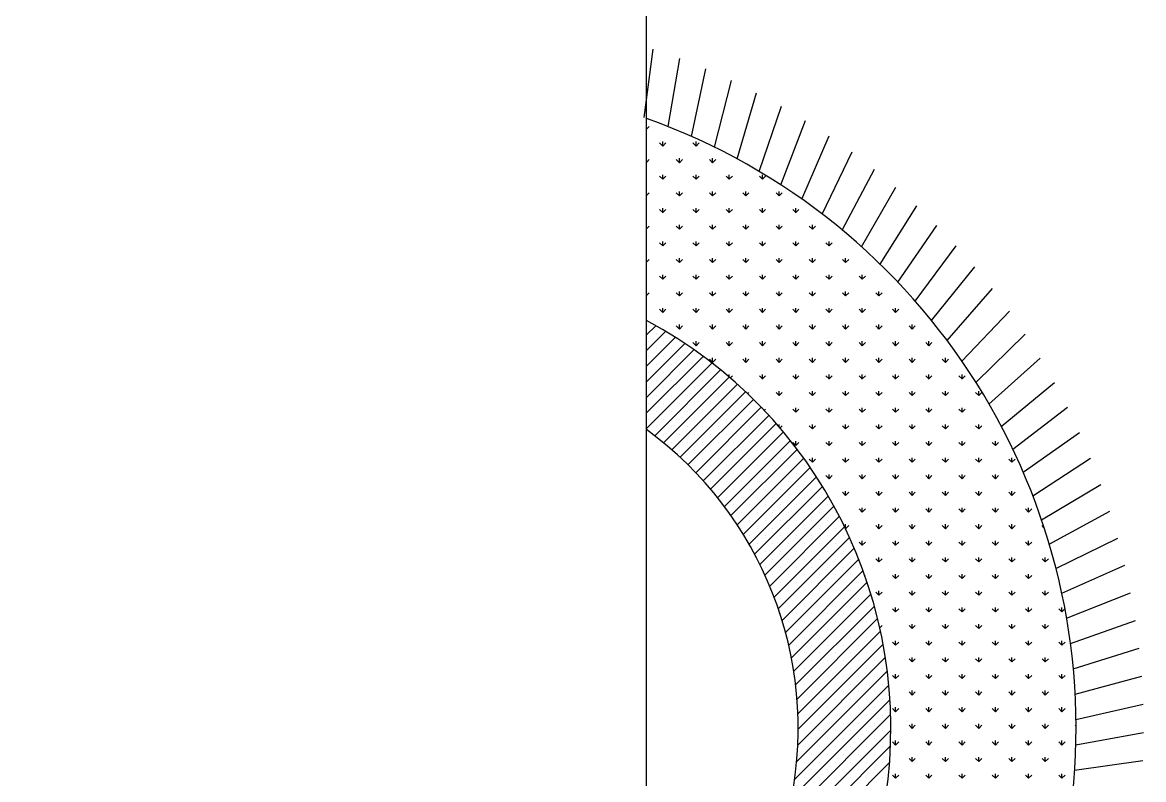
# Model space of a CAD drawing. Extents: x -42728 to 99010, y -18674 to 47645.
# Drawn here: x 15288 to 16499, y 22476 to 23293 of the extents above; entities that cross this region are included whole.
import ezdxf

# ---------------------------------------------------------------- set-up
doc = ezdxf.new("R2010")
doc.units = 0
doc.header["$LTSCALE"] = 100
doc.header["$MEASUREMENT"] = 0
doc.layers.get('0').update_dxf_attribs({"linetype": 'CONTINUOUS'})

# ---------------------------------------------------------------- blocks, each defined once
blk = doc.blocks.new('A$C54835C70')
for p, q in [((1998.1, 1431.6), (2007.8, 1505.4)), ((2023.8, 1421.9), (2036.4, 1495.3)), ((2049.1, 1411.2), (2064.6, 1484.1)), ((2074, 1399.6), (2092.3, 1471.8)), ((2098.3, 1387), (2119.5, 1458.4)), ((2122.2, 1373.4), (2146.2, 1444)), ((2000.5, 1419.2), (2003.5, 1422.2)), ((2145.6, 1358.9), (2172.3, 1428.5)), ((2018.1, 1400.9), (2018.1, 1405.7)), ((2054, 1400.9), (2054, 1405.7)), ((2168.3, 1343.6), (2197.7, 1412)), ((2018.1, 1400.9), (2014.7, 1404.3)), ((2018.1, 1400.9), (2021.4, 1404.3)), ((2054, 1400.9), (2050.6, 1404.3)), ((2054, 1400.9), (2057.4, 1404.3)), ((2190.4, 1327.3), (2222.5, 1394.5)), ((2000.5, 1383.3), (2003.5, 1386.3)), ((2036, 1382.9), (2032.7, 1386.3)), ((2036, 1382.9), (2036, 1387.7)), ((2036, 1382.9), (2039.4, 1386.3)), ((2071.9, 1382.9), (2068.6, 1386.3)), ((2071.9, 1382.9), (2071.9, 1387.7)), ((2071.9, 1382.9), (2075.3, 1386.3)), ((2018.1, 1365), (2014.7, 1368.3)), ((2018.1, 1365), (2018.1, 1369.7)), ((2018.1, 1365), (2021.4, 1368.3)), ((2054, 1365), (2050.6, 1368.3)), ((2054, 1365), (2054, 1369.7)), ((2054, 1365), (2057.4, 1368.3)), ((2089.9, 1365), (2086.5, 1368.3)), ((2089.9, 1365), (2089.9, 1369.7)), ((2089.9, 1365), (2093.3, 1368.3)), ((2125.8, 1365), (2122.5, 1368.3)), ((2125.8, 1365), (2125.8, 1369.7)), ((2125.8, 1365), (2129.2, 1368.3)), ((2211.9, 1310.2), (2246.6, 1376.1)), ((2232.6, 1292.2), (2269.9, 1356.7)), ((2000.5, 1347.4), (2003.5, 1350.4)), ((2036, 1347), (2032.7, 1350.4)), ((2036, 1347), (2036, 1351.8)), ((2036, 1347), (2039.4, 1350.4)), ((2071.9, 1347), (2068.6, 1350.4)), ((2071.9, 1347), (2071.9, 1351.8)), ((2071.9, 1347), (2075.3, 1350.4)), ((2107.9, 1347), (2104.5, 1350.4)), ((2107.9, 1347), (2107.9, 1351.8)), ((2107.9, 1347), (2111.2, 1350.4)), ((2143.8, 1347), (2140.4, 1350.4)), ((2143.8, 1347), (2143.8, 1351.8)), ((2143.8, 1347), (2147.2, 1350.4)), ((2018.1, 1329.1), (2014.7, 1332.4)), ((2018.1, 1329), (2018.1, 1333.8)), ((2018.1, 1329.1), (2021.4, 1332.4)), ((2054, 1329.1), (2050.6, 1332.4)), ((2054, 1329), (2054, 1333.8)), ((2054, 1329.1), (2057.4, 1332.4)), ((2089.9, 1329.1), (2086.5, 1332.4)), ((2089.9, 1329), (2089.9, 1333.8)), ((2089.9, 1329.1), (2093.3, 1332.4)), ((2125.8, 1329.1), (2122.5, 1332.4)), ((2125.8, 1329), (2125.8, 1333.8)), ((2125.8, 1329.1), (2129.2, 1332.4)), ((2161.8, 1329.1), (2158.4, 1332.4)), ((2161.7, 1329), (2161.7, 1333.8)), ((2161.8, 1329.1), (2165.1, 1332.4)), ((2252.7, 1273.4), (2292.5, 1336.4)), ((2000.5, 1311.5), (2003.5, 1314.5)), ((2036, 1311.1), (2032.7, 1314.5)), ((2036, 1311.1), (2036, 1315.8)), ((2036, 1311.1), (2039.4, 1314.5)), ((2071.9, 1311.1), (2068.6, 1314.5)), ((2071.9, 1311.1), (2071.9, 1315.8)), ((2071.9, 1311.1), (2075.3, 1314.5)), ((2107.9, 1311.1), (2104.5, 1314.5)), ((2107.9, 1311.1), (2107.9, 1315.8)), ((2107.9, 1311.1), (2111.2, 1314.5)), ((2143.8, 1311.1), (2140.4, 1314.5)), ((2143.8, 1311.1), (2143.8, 1315.8)), ((2143.8, 1311.1), (2147.2, 1314.5)), ((2179.7, 1311.1), (2176.3, 1314.5)), ((2179.7, 1311.1), (2179.7, 1315.8)), ((2179.7, 1311.1), (2183.1, 1314.5)), ((2272, 1253.9), (2314.2, 1315.3)), ((2018.1, 1293.1), (2014.7, 1296.5)), ((2018.1, 1293.1), (2018.1, 1297.9)), ((2018.1, 1293.1), (2021.4, 1296.5)), ((2054, 1293.1), (2050.6, 1296.5)), ((2054, 1293.1), (2054, 1297.9)), ((2054, 1293.1), (2057.4, 1296.5)), ((2089.9, 1293.1), (2086.5, 1296.5)), ((2089.9, 1293.1), (2089.9, 1297.9)), ((2089.9, 1293.1), (2093.3, 1296.5)), ((2125.8, 1293.1), (2122.5, 1296.5)), ((2125.8, 1293.1), (2125.8, 1297.9)), ((2125.8, 1293.1), (2129.2, 1296.5)), ((2161.8, 1293.1), (2158.4, 1296.5)), ((2161.7, 1293.1), (2161.7, 1297.9)), ((2161.8, 1293.1), (2165.1, 1296.5)), ((2197.7, 1293.1), (2194.3, 1296.5)), ((2197.7, 1293.1), (2197.7, 1297.9)), ((2197.7, 1293.1), (2201, 1296.5)), ((2290.5, 1233.6), (2335.1, 1293.3)), ((2000.5, 1275.5), (2003.5, 1278.5)), ((2036, 1275.2), (2032.7, 1278.5)), ((2036, 1275.2), (2036, 1279.9)), ((2036, 1275.2), (2039.4, 1278.5)), ((2071.9, 1275.2), (2068.6, 1278.5)), ((2071.9, 1275.2), (2071.9, 1279.9)), ((2071.9, 1275.2), (2075.3, 1278.5)), ((2107.9, 1275.2), (2104.5, 1278.5)), ((2107.9, 1275.2), (2107.9, 1279.9)), ((2107.9, 1275.2), (2111.2, 1278.5)), ((2143.8, 1275.2), (2140.4, 1278.5)), ((2143.8, 1275.2), (2143.8, 1279.9)), ((2143.8, 1275.2), (2147.2, 1278.5)), ((2179.7, 1275.2), (2176.3, 1278.5)), ((2179.7, 1275.2), (2179.7, 1279.9)), ((2179.7, 1275.2), (2183.1, 1278.5)), ((2215.6, 1275.2), (2212.3, 1278.5)), ((2215.6, 1275.2), (2215.6, 1279.9)), ((2215.6, 1275.2), (2219, 1278.5)), ((2018.1, 1257.2), (2014.7, 1260.6)), ((2018.1, 1257.2), (2018.1, 1262)), ((2018.1, 1257.2), (2021.4, 1260.6)), ((2054, 1257.2), (2050.6, 1260.6)), ((2054, 1257.2), (2054, 1262)), ((2054, 1257.2), (2057.4, 1260.6)), ((2089.9, 1257.2), (2086.5, 1260.6)), ((2089.9, 1257.2), (2089.9, 1262)), ((2089.9, 1257.2), (2093.3, 1260.6)), ((2125.8, 1257.2), (2122.5, 1260.6)), ((2125.8, 1257.2), (2125.8, 1262)), ((2125.8, 1257.2), (2129.2, 1260.6)), ((2161.8, 1257.2), (2158.4, 1260.6)), ((2161.7, 1257.2), (2161.7, 1262)), ((2161.8, 1257.2), (2165.1, 1260.6)), ((2197.7, 1257.2), (2194.3, 1260.6)), ((2197.7, 1257.2), (2197.7, 1262)), ((2197.7, 1257.2), (2201, 1260.6)), ((2233.6, 1257.2), (2230.2, 1260.6)), ((2233.6, 1257.2), (2233.6, 1262)), ((2233.6, 1257.2), (2237, 1260.6)), ((2308.2, 1212.7), (2355.1, 1270.5)), ((2000.5, 1239.6), (2003.5, 1242.6)), ((2036, 1239.3), (2032.7, 1242.6)), ((2036, 1239.2), (2036, 1244)), ((2036, 1239.3), (2039.4, 1242.6)), ((2071.9, 1239.3), (2068.6, 1242.6)), ((2071.9, 1239.2), (2071.9, 1244)), ((2071.9, 1239.3), (2075.3, 1242.6)), ((2107.9, 1239.3), (2104.5, 1242.6)), ((2107.9, 1239.2), (2107.9, 1244)), ((2107.9, 1239.3), (2111.2, 1242.6)), ((2143.8, 1239.3), (2140.4, 1242.6)), ((2143.8, 1239.2), (2143.8, 1244)), ((2143.8, 1239.3), (2147.2, 1242.6)), ((2179.7, 1239.3), (2176.3, 1242.6)), ((2179.7, 1239.2), (2179.7, 1244)), ((2179.7, 1239.3), (2183.1, 1242.6)), ((2215.6, 1239.3), (2212.3, 1242.6)), ((2215.6, 1239.2), (2215.6, 1244)), ((2215.6, 1239.3), (2219, 1242.6)), ((2251.6, 1239.3), (2248.2, 1242.6)), ((2251.5, 1239.2), (2251.5, 1244)), ((2251.6, 1239.3), (2254.9, 1242.6)), ((2325.1, 1191), (2374.2, 1247)), ((2018.1, 1221.3), (2014.7, 1224.7)), ((2018.1, 1221.3), (2018.1, 1226)), ((2018.1, 1221.3), (2021.4, 1224.7)), ((2054, 1221.3), (2050.6, 1224.7)), ((2054, 1221.3), (2054, 1226)), ((2054, 1221.3), (2057.4, 1224.7)), ((2089.9, 1221.3), (2086.5, 1224.7)), ((2089.9, 1221.3), (2089.9, 1226)), ((2089.9, 1221.3), (2093.3, 1224.7)), ((2125.8, 1221.3), (2122.5, 1224.7)), ((2125.8, 1221.3), (2125.8, 1226)), ((2125.8, 1221.3), (2129.2, 1224.7)), ((2161.8, 1221.3), (2158.4, 1224.7)), ((2161.7, 1221.3), (2161.7, 1226)), ((2161.8, 1221.3), (2165.1, 1224.7)), ((2197.7, 1221.3), (2194.3, 1224.7)), ((2197.7, 1221.3), (2197.7, 1226)), ((2197.7, 1221.3), (2201, 1224.7)), ((2233.6, 1221.3), (2230.2, 1224.7)), ((2233.6, 1221.3), (2233.6, 1226)), ((2233.6, 1221.3), (2237, 1224.7)), ((2269.5, 1221.3), (2266.1, 1224.7)), ((2269.5, 1221.3), (2269.5, 1226)), ((2269.5, 1221.3), (2272.9, 1224.7)), ((2341.1, 1168.7), (2392.4, 1222.7)), ((2000.5, 1197), (2010.5, 1207)), ((2000.5, 1180.1), (2021.2, 1200.8)), ((2002.4, 1207.3), (2002.4, 1207.3)), ((2010.8, 1198.8), (2010.8, 1198.8)), ((2036, 1203.3), (2032.7, 1206.7)), ((2036, 1203.3), (2036, 1208.1)), ((2036, 1203.3), (2039.4, 1206.7)), ((2071.9, 1203.3), (2068.6, 1206.7)), ((2071.9, 1203.3), (2071.9, 1208.1)), ((2071.9, 1203.3), (2075.3, 1206.7)), ((2107.9, 1203.3), (2104.5, 1206.7)), ((2107.9, 1203.3), (2107.9, 1208.1)), ((2107.9, 1203.3), (2111.2, 1206.7)), ((2143.8, 1203.3), (2140.4, 1206.7)), ((2143.8, 1203.3), (2143.8, 1208.1)), ((2143.8, 1203.3), (2147.2, 1206.7)), ((2179.7, 1203.3), (2176.3, 1206.7)), ((2179.7, 1203.3), (2179.7, 1208.1)), ((2179.7, 1203.3), (2183.1, 1206.7)), ((2215.6, 1203.3), (2212.3, 1206.7)), ((2215.6, 1203.3), (2215.6, 1208.1)), ((2215.6, 1203.3), (2219, 1206.7)), ((2251.6, 1203.3), (2248.2, 1206.7)), ((2251.5, 1203.3), (2251.5, 1208.1)), ((2251.6, 1203.3), (2254.9, 1206.7)), ((2287.5, 1203.3), (2284.1, 1206.7)), ((2287.5, 1203.3), (2287.5, 1208.1)), ((2287.5, 1203.3), (2290.8, 1206.7)), ((2000.5, 1163.3), (2031.6, 1194.4)), ((2000.5, 1146.4), (2041.8, 1187.8)), ((2002.4, 1190.4), (2002.4, 1190.4)), ((2019.2, 1190.4), (2019.2, 1190.4)), ((2036, 1190.4), (2036, 1190.4)), ((2054, 1185.4), (2050.6, 1188.7)), ((2054, 1185.4), (2054, 1190.1)), ((2054, 1185.4), (2057.4, 1188.7)), ((2089.9, 1185.4), (2086.5, 1188.7)), ((2089.9, 1185.4), (2089.9, 1190.1)), ((2089.9, 1185.4), (2093.3, 1188.7)), ((2125.8, 1185.4), (2122.5, 1188.7)), ((2125.8, 1185.4), (2125.8, 1190.1)), ((2125.8, 1185.4), (2129.2, 1188.7)), ((2161.8, 1185.4), (2158.4, 1188.7)), ((2161.7, 1185.4), (2161.7, 1190.1)), ((2161.8, 1185.4), (2165.1, 1188.7)), ((2197.7, 1185.4), (2194.3, 1188.7)), ((2197.7, 1185.4), (2197.7, 1190.1)), ((2197.7, 1185.4), (2201, 1188.7)), ((2233.6, 1185.4), (2230.2, 1188.7)), ((2233.6, 1185.4), (2233.6, 1190.1)), ((2233.6, 1185.4), (2237, 1188.7)), ((2269.5, 1185.4), (2266.1, 1188.7)), ((2269.5, 1185.4), (2269.5, 1190.1)), ((2269.5, 1185.4), (2272.9, 1188.7)), ((2305.4, 1185.4), (2302.1, 1188.7)), ((2305.4, 1185.4), (2305.4, 1190.1)), ((2305.4, 1185.4), (2308.8, 1188.7)), ((2356.2, 1145.8), (2409.6, 1197.7)), ((2000.5, 1129.6), (2051.8, 1181)), ((2010.8, 1182), (2010.8, 1182)), ((2027.6, 1182), (2027.6, 1182)), ((2044.4, 1182), (2044.4, 1182)), ((2000.5, 1112.8), (2061.6, 1173.9)), ((2000.5, 1095.9), (2071.2, 1166.7)), ((2002.4, 1173.6), (2002.4, 1173.6)), ((2010.8, 1165.2), (2010.8, 1165.2)), ((2019.2, 1173.6), (2019.2, 1173.6)), ((2027.6, 1165.2), (2027.6, 1165.2)), ((2036, 1173.6), (2036, 1173.6)), ((2044.4, 1165.2), (2044.4, 1165.2)), ((2052.9, 1173.6), (2052.9, 1173.6)), ((2061.3, 1165.2), (2061.3, 1165.2)), ((2071.9, 1167.4), (2068.6, 1170.8)), ((2071.9, 1167.4), (2071.9, 1172.2)), ((2071.9, 1167.4), (2075.3, 1170.8)), ((2107.9, 1167.4), (2104.5, 1170.8)), ((2107.9, 1167.4), (2107.9, 1172.2)), ((2107.9, 1167.4), (2111.2, 1170.8)), ((2143.8, 1167.4), (2140.4, 1170.8)), ((2143.8, 1167.4), (2143.8, 1172.2)), ((2143.8, 1167.4), (2147.2, 1170.8)), ((2179.7, 1167.4), (2176.3, 1170.8)), ((2179.7, 1167.4), (2179.7, 1172.2)), ((2179.7, 1167.4), (2183.1, 1170.8)), ((2215.6, 1167.4), (2212.3, 1170.8)), ((2215.6, 1167.4), (2215.6, 1172.2)), ((2215.6, 1167.4), (2219, 1170.8)), ((2251.6, 1167.4), (2248.2, 1170.8)), ((2251.5, 1167.4), (2251.5, 1172.2)), ((2251.6, 1167.4), (2254.9, 1170.8)), ((2287.5, 1167.4), (2284.1, 1170.8)), ((2287.5, 1167.4), (2287.5, 1172.2)), ((2287.5, 1167.4), (2290.8, 1170.8)), ((2323.4, 1167.4), (2320, 1170.8)), ((2323.4, 1167.4), (2323.4, 1172.2)), ((2323.4, 1167.4), (2326.8, 1170.8)), ((2370.4, 1122.3), (2425.8, 1172.1)), ((2002.4, 1156.8), (2002.4, 1156.8)), ((2009.4, 1088), (2080.6, 1159.2)), ((2018.8, 1080.6), (2089.7, 1151.5)), ((2019.2, 1156.8), (2019.2, 1156.8)), ((2036, 1156.8), (2036, 1156.8)), ((2052.9, 1156.8), (2052.9, 1156.8)), ((2069.7, 1156.8), (2069.7, 1156.8)), ((2089.9, 1151.4), (2089.9, 1154.2)), ((2091, 1150.5), (2093.3, 1152.8)), ((2125.8, 1149.5), (2122.5, 1152.8)), ((2125.8, 1149.4), (2125.8, 1154.2)), ((2125.8, 1149.5), (2129.2, 1152.8)), ((2161.8, 1149.5), (2158.4, 1152.8)), ((2161.7, 1149.4), (2161.7, 1154.2)), ((2161.8, 1149.5), (2165.1, 1152.8)), ((2197.7, 1149.5), (2194.3, 1152.8)), ((2197.7, 1149.4), (2197.7, 1154.2)), ((2197.7, 1149.5), (2201, 1152.8)), ((2233.6, 1149.5), (2230.2, 1152.8)), ((2233.6, 1149.4), (2233.6, 1154.2)), ((2233.6, 1149.5), (2237, 1152.8)), ((2269.5, 1149.5), (2266.1, 1152.8)), ((2269.5, 1149.4), (2269.5, 1154.2)), ((2269.5, 1149.5), (2272.9, 1152.8)), ((2305.4, 1149.5), (2302.1, 1152.8)), ((2305.4, 1149.4), (2305.4, 1154.2)), ((2305.4, 1149.5), (2308.8, 1152.8)), ((2341.4, 1149.5), (2338, 1152.8)), ((2341.3, 1149.4), (2341.3, 1154.2)), ((2341.4, 1149.5), (2344.7, 1152.8)), ((2002.4, 1139.9), (2002.4, 1139.9)), ((2010.8, 1148.3), (2010.8, 1148.3)), ((2019.2, 1139.9), (2019.2, 1139.9)), ((2027.6, 1148.3), (2027.6, 1148.3)), ((2027.9, 1072.8), (2098.7, 1143.7)), ((2036, 1139.9), (2036, 1139.9)), ((2044.4, 1148.3), (2044.4, 1148.3)), ((2052.9, 1139.9), (2052.9, 1139.9)), ((2061.3, 1148.3), (2061.3, 1148.3)), ((2069.7, 1139.9), (2069.7, 1139.9)), ((2078.1, 1148.3), (2078.1, 1148.3)), ((2086.5, 1139.9), (2086.5, 1139.9)), ((2383.7, 1098.2), (2441, 1145.8)), ((2010.8, 1131.5), (2010.8, 1131.5)), ((2027.6, 1131.5), (2027.6, 1131.5)), ((2036.7, 1064.8), (2107.5, 1135.6)), ((2044.4, 1131.5), (2044.4, 1131.5)), ((2045.3, 1056.6), (2116.1, 1127.3)), ((2061.3, 1131.5), (2061.3, 1131.5)), ((2078.1, 1131.5), (2078.1, 1131.5)), ((2095, 1131.5), (2095, 1131.5)), ((2107.9, 1135.2), (2107.9, 1136.2)), ((2109.8, 1133.4), (2111.2, 1134.9)), ((2143.8, 1131.5), (2140.4, 1134.9)), ((2143.8, 1131.5), (2143.8, 1136.2)), ((2143.8, 1131.5), (2147.2, 1134.9)), ((2179.7, 1131.5), (2176.3, 1134.9)), ((2179.7, 1131.5), (2179.7, 1136.2)), ((2179.7, 1131.5), (2183.1, 1134.9)), ((2215.6, 1131.5), (2212.3, 1134.9)), ((2215.6, 1131.5), (2215.6, 1136.2)), ((2215.6, 1131.5), (2219, 1134.9)), ((2251.6, 1131.5), (2248.2, 1134.9)), ((2251.5, 1131.5), (2251.5, 1136.2)), ((2251.6, 1131.5), (2254.9, 1134.9)), ((2287.5, 1131.5), (2284.1, 1134.9)), ((2287.5, 1131.5), (2287.5, 1136.2)), ((2287.5, 1131.5), (2290.8, 1134.9)), ((2323.4, 1131.5), (2320, 1134.9)), ((2323.4, 1131.5), (2323.4, 1136.2)), ((2323.4, 1131.5), (2326.8, 1134.9)), ((2359.3, 1131.5), (2355.9, 1134.9)), ((2359.3, 1131.5), (2359.3, 1136.2)), ((2359.3, 1131.5), (2362.7, 1134.9)), ((2002.4, 1123.1), (2002.4, 1123.1)), ((2010.8, 1114.7), (2010.8, 1114.7)), ((2019.2, 1123.1), (2019.2, 1123.1)), ((2027.6, 1114.7), (2027.6, 1114.7)), ((2036, 1123.1), (2036, 1123.1)), ((2044.4, 1114.7), (2044.4, 1114.7)), ((2052.9, 1123.1), (2052.9, 1123.1)), ((2053.7, 1048.1), (2124.4, 1118.9)), ((2061.3, 1114.7), (2061.3, 1114.7)), ((2069.7, 1123.1), (2069.7, 1123.1)), ((2078.1, 1114.7), (2078.1, 1114.7)), ((2086.5, 1123.1), (2086.5, 1123.1)), ((2095, 1114.7), (2095, 1114.7)), ((2103.4, 1123.1), (2103.4, 1123.1)), ((2111.8, 1114.7), (2111.8, 1114.7)), ((2120.2, 1123.1), (2120.2, 1123.1)), ((2125.8, 1117.4), (2125.8, 1118.3)), ((2127.7, 1115.4), (2129.2, 1116.9)), ((2161.8, 1113.5), (2158.4, 1116.9)), ((2161.7, 1113.5), (2161.7, 1118.3)), ((2161.8, 1113.5), (2165.1, 1116.9)), ((2197.7, 1113.5), (2194.3, 1116.9)), ((2197.7, 1113.5), (2197.7, 1118.3)), ((2197.7, 1113.5), (2201, 1116.9)), ((2233.6, 1113.5), (2230.2, 1116.9)), ((2233.6, 1113.5), (2233.6, 1118.3)), ((2233.6, 1113.5), (2237, 1116.9)), ((2269.5, 1113.5), (2266.1, 1116.9)), ((2269.5, 1113.5), (2269.5, 1118.3)), ((2269.5, 1113.5), (2272.9, 1116.9)), ((2305.4, 1113.5), (2302.1, 1116.9)), ((2305.4, 1113.5), (2305.4, 1118.3)), ((2305.4, 1113.5), (2308.8, 1116.9)), ((2341.4, 1113.5), (2338, 1116.9)), ((2341.3, 1113.5), (2341.3, 1118.3)), ((2341.4, 1113.5), (2344.7, 1116.9)), ((2396, 1073.7), (2455.1, 1119)), ((2002.4, 1106.2), (2002.4, 1106.2)), ((2019.2, 1106.2), (2019.2, 1106.2)), ((2036, 1106.2), (2036, 1106.2)), ((2052.9, 1106.2), (2052.9, 1106.2)), ((2061.8, 1039.4), (2132.6, 1110.2)), ((2069.7, 1106.2), (2069.7, 1106.2)), ((2086.5, 1106.2), (2086.5, 1106.2)), ((2103.4, 1106.2), (2103.4, 1106.2)), ((2120.2, 1106.2), (2120.2, 1106.2)), ((2010.8, 1097.8), (2010.8, 1097.8)), ((2027.6, 1097.8), (2027.6, 1097.8)), ((2044.4, 1097.8), (2044.4, 1097.8)), ((2061.3, 1097.8), (2061.3, 1097.8)), ((2069.6, 1030.4), (2140.6, 1101.3)), ((2077.2, 1021.2), (2148.3, 1092.2)), ((2078.1, 1097.8), (2078.1, 1097.8)), ((2095, 1097.8), (2095, 1097.8)), ((2111.8, 1097.8), (2111.8, 1097.8)), ((2128.6, 1097.8), (2128.6, 1097.8)), ((2143.8, 1097.6), (2143.8, 1100.3)), ((2144.7, 1096.5), (2147.2, 1098.9)), ((2179.7, 1095.6), (2176.3, 1098.9)), ((2179.7, 1095.6), (2179.7, 1100.3)), ((2179.7, 1095.6), (2183.1, 1098.9)), ((2215.6, 1095.6), (2212.3, 1098.9)), ((2215.6, 1095.6), (2215.6, 1100.3)), ((2215.6, 1095.6), (2219, 1098.9)), ((2251.6, 1095.6), (2248.2, 1098.9)), ((2251.5, 1095.6), (2251.5, 1100.3)), ((2251.6, 1095.6), (2254.9, 1098.9)), ((2287.5, 1095.6), (2284.1, 1098.9)), ((2287.5, 1095.6), (2287.5, 1100.3)), ((2287.5, 1095.6), (2290.8, 1098.9)), ((2323.4, 1095.6), (2320, 1098.9)), ((2323.4, 1095.6), (2323.4, 1100.3)), ((2323.4, 1095.6), (2326.8, 1098.9)), ((2359.3, 1095.6), (2355.9, 1098.9)), ((2359.3, 1095.6), (2359.3, 1100.3)), ((2359.3, 1095.6), (2362.7, 1098.9)), ((2407.4, 1048.7), (2468.2, 1091.6)), ((2019.2, 1089.4), (2019.2, 1089.4)), ((2027.6, 1081), (2027.6, 1081)), ((2036, 1089.4), (2036, 1089.4)), ((2044.4, 1081), (2044.4, 1081)), ((2052.9, 1089.4), (2052.9, 1089.4)), ((2061.3, 1081), (2061.3, 1081)), ((2069.7, 1089.4), (2069.7, 1089.4)), ((2078.1, 1081), (2078.1, 1081)), ((2084.6, 1011.7), (2155.9, 1083)), ((2086.5, 1089.4), (2086.5, 1089.4)), ((2095, 1081), (2095, 1081)), ((2103.4, 1089.4), (2103.4, 1089.4)), ((2111.8, 1081), (2111.8, 1081)), ((2120.2, 1089.4), (2120.2, 1089.4)), ((2128.6, 1081), (2128.6, 1081)), ((2137.1, 1089.4), (2137.1, 1089.4)), ((2145.5, 1081), (2145.5, 1081)), ((2161.8, 1077.6), (2158.4, 1081)), ((2161.7, 1077.6), (2161.7, 1082.4)), ((2161.8, 1077.6), (2165.1, 1081)), ((2197.7, 1077.6), (2194.3, 1081)), ((2197.7, 1077.6), (2197.7, 1082.4)), ((2197.7, 1077.6), (2201, 1081)), ((2233.6, 1077.6), (2230.2, 1081)), ((2233.6, 1077.6), (2233.6, 1082.4)), ((2233.6, 1077.6), (2237, 1081)), ((2269.5, 1077.6), (2266.1, 1081)), ((2269.5, 1077.6), (2269.5, 1082.4)), ((2269.5, 1077.6), (2272.9, 1081)), ((2305.4, 1077.6), (2302.1, 1081)), ((2305.4, 1077.6), (2305.4, 1082.4)), ((2305.4, 1077.6), (2308.8, 1081)), ((2341.4, 1077.6), (2338, 1081)), ((2341.3, 1077.6), (2341.3, 1082.4)), ((2341.4, 1077.6), (2344.7, 1081)), ((2377.3, 1077.6), (2373.9, 1081)), ((2377.3, 1077.6), (2377.3, 1082.4)), ((2377.3, 1077.6), (2380.6, 1081)), ((2036, 1072.6), (2036, 1072.6)), ((2052.9, 1072.6), (2052.9, 1072.6)), ((2069.7, 1072.6), (2069.7, 1072.6)), ((2086.5, 1072.6), (2086.5, 1072.6)), ((2091.7, 1001.9), (2163.2, 1073.5)), ((2103.4, 1072.6), (2103.4, 1072.6)), ((2120.2, 1072.6), (2120.2, 1072.6)), ((2137.1, 1072.6), (2137.1, 1072.6)), ((2153.9, 1072.6), (2153.9, 1072.6)), ((2044.4, 1064.1), (2044.4, 1064.1)), ((2052.9, 1055.7), (2052.9, 1055.7)), ((2061.3, 1064.1), (2061.3, 1064.1)), ((2069.7, 1055.7), (2069.7, 1055.7)), ((2078.1, 1064.1), (2078.1, 1064.1)), ((2086.5, 1055.7), (2086.5, 1055.7)), ((2095, 1064.1), (2095, 1064.1)), ((2098.5, 991.9), (2170.4, 1063.8)), ((2103.4, 1055.7), (2103.4, 1055.7)), ((2105, 981.6), (2177.3, 1053.9)), ((2111.8, 1064.1), (2111.8, 1064.1)), ((2120.2, 1055.7), (2120.2, 1055.7)), ((2128.6, 1064.1), (2128.6, 1064.1)), ((2137.1, 1055.7), (2137.1, 1055.7)), ((2145.5, 1064.1), (2145.5, 1064.1)), ((2153.9, 1055.7), (2153.9, 1055.7)), ((2162.3, 1064.1), (2162.3, 1064.1)), ((2170.7, 1055.7), (2170.7, 1055.7)), ((2179.7, 1059.7), (2176.3, 1063)), ((2179.7, 1059.6), (2179.7, 1064.4)), ((2179.7, 1059.7), (2183.1, 1063)), ((2215.6, 1059.7), (2212.3, 1063)), ((2215.6, 1059.6), (2215.6, 1064.4)), ((2215.6, 1059.7), (2219, 1063)), ((2251.6, 1059.7), (2248.2, 1063)), ((2251.5, 1059.6), (2251.5, 1064.4)), ((2251.6, 1059.7), (2254.9, 1063)), ((2287.5, 1059.7), (2284.1, 1063)), ((2287.5, 1059.6), (2287.5, 1064.4)), ((2287.5, 1059.7), (2290.8, 1063)), ((2323.4, 1059.7), (2320, 1063)), ((2323.4, 1059.6), (2323.4, 1064.4)), ((2323.4, 1059.7), (2326.8, 1063)), ((2359.3, 1059.7), (2355.9, 1063)), ((2359.3, 1059.6), (2359.3, 1064.4)), ((2359.3, 1059.7), (2362.7, 1063)), ((2395.2, 1059.7), (2391.9, 1063)), ((2395.2, 1059.6), (2395.2, 1064.4)), ((2395.2, 1059.7), (2398.6, 1063)), ((2417.7, 1023.3), (2480.2, 1063.8)), ((2061.3, 1047.3), (2061.3, 1047.3)), ((2078.1, 1047.3), (2078.1, 1047.3)), ((2095, 1047.3), (2095, 1047.3)), ((2111.3, 971.1), (2184, 1043.8)), ((2111.8, 1047.3), (2111.8, 1047.3)), ((2128.6, 1047.3), (2128.6, 1047.3)), ((2145.5, 1047.3), (2145.5, 1047.3)), ((2162.3, 1047.3), (2162.3, 1047.3)), ((2179.2, 1047.3), (2179.2, 1047.3)), ((2197.7, 1041.7), (2194.3, 1045.1)), ((2197.7, 1041.7), (2197.7, 1046.4)), ((2197.7, 1041.7), (2201, 1045.1)), ((2233.6, 1041.7), (2230.2, 1045.1)), ((2233.6, 1041.7), (2233.6, 1046.4)), ((2233.6, 1041.7), (2237, 1045.1)), ((2269.5, 1041.7), (2266.1, 1045.1)), ((2269.5, 1041.7), (2269.5, 1046.4)), ((2269.5, 1041.7), (2272.9, 1045.1)), ((2305.4, 1041.7), (2302.1, 1045.1)), ((2305.4, 1041.7), (2305.4, 1046.4)), ((2305.4, 1041.7), (2308.8, 1045.1)), ((2341.4, 1041.7), (2338, 1045.1)), ((2341.3, 1041.7), (2341.3, 1046.4)), ((2341.4, 1041.7), (2344.7, 1045.1)), ((2377.3, 1041.7), (2373.9, 1045.1)), ((2377.3, 1041.7), (2377.3, 1046.4)), ((2377.3, 1041.7), (2380.6, 1045.1)), ((2069.7, 1038.9), (2069.7, 1038.9)), ((2078.1, 1030.5), (2078.1, 1030.5)), ((2086.5, 1038.9), (2086.5, 1038.9)), ((2095, 1030.5), (2095, 1030.5)), ((2103.4, 1038.9), (2103.4, 1038.9)), ((2111.8, 1030.5), (2111.8, 1030.5)), ((2117.3, 960.2), (2190.6, 1033.5)), ((2120.2, 1038.9), (2120.2, 1038.9)), ((2128.6, 1030.5), (2128.6, 1030.5)), ((2137.1, 1038.9), (2137.1, 1038.9)), ((2145.5, 1030.5), (2145.5, 1030.5)), ((2153.9, 1038.9), (2153.9, 1038.9)), ((2162.3, 1030.5), (2162.3, 1030.5)), ((2170.7, 1038.9), (2170.7, 1038.9)), ((2179.2, 1030.5), (2179.2, 1030.5)), ((2427.1, 997.4), (2491.1, 1035.5)), ((2086.5, 1022), (2086.5, 1022)), ((2103.4, 1022), (2103.4, 1022)), ((2120.2, 1022), (2120.2, 1022)), ((2123, 949.1), (2196.9, 1022.9)), ((2137.1, 1022), (2137.1, 1022)), ((2153.9, 1022), (2153.9, 1022)), ((2170.7, 1022), (2170.7, 1022)), ((2187.6, 1022), (2187.6, 1022)), ((2215.6, 1023.7), (2212.3, 1027.1)), ((2215.6, 1023.7), (2215.6, 1028.5)), ((2215.6, 1023.7), (2219, 1027.1)), ((2251.6, 1023.7), (2248.2, 1027.1)), ((2251.5, 1023.7), (2251.5, 1028.5)), ((2251.6, 1023.7), (2254.9, 1027.1)), ((2287.5, 1023.7), (2284.1, 1027.1)), ((2287.5, 1023.7), (2287.5, 1028.5)), ((2287.5, 1023.7), (2290.8, 1027.1)), ((2323.4, 1023.7), (2320, 1027.1)), ((2323.4, 1023.7), (2323.4, 1028.5)), ((2323.4, 1023.7), (2326.8, 1027.1)), ((2359.3, 1023.7), (2355.9, 1027.1)), ((2359.3, 1023.7), (2359.3, 1028.5)), ((2359.3, 1023.7), (2362.7, 1027.1)), ((2395.2, 1023.7), (2391.9, 1027.1)), ((2395.2, 1023.7), (2395.2, 1028.5)), ((2395.2, 1023.7), (2398.6, 1027.1)), ((2095, 1013.6), (2095, 1013.6)), ((2103.4, 1005.2), (2103.4, 1005.2)), ((2111.8, 1013.6), (2111.8, 1013.6)), ((2120.2, 1005.2), (2120.2, 1005.2)), ((2128.5, 937.7), (2202.9, 1012.1)), ((2128.6, 1013.6), (2128.6, 1013.6)), ((2137.1, 1005.2), (2137.1, 1005.2)), ((2145.5, 1013.6), (2145.5, 1013.6)), ((2153.9, 1005.2), (2153.9, 1005.2)), ((2162.3, 1013.6), (2162.3, 1013.6)), ((2170.7, 1005.2), (2170.7, 1005.2)), ((2179.2, 1013.6), (2179.2, 1013.6)), ((2187.6, 1005.2), (2187.6, 1005.2)), ((2196, 1013.6), (2196, 1013.6)), ((2204.4, 1005.2), (2204.4, 1005.2)), ((2233.6, 1005.8), (2230.2, 1009.1)), ((2233.6, 1005.8), (2233.6, 1010.5)), ((2233.6, 1005.8), (2237, 1009.1)), ((2269.5, 1005.8), (2266.1, 1009.1)), ((2269.5, 1005.8), (2269.5, 1010.5)), ((2269.5, 1005.8), (2272.9, 1009.1)), ((2305.4, 1005.8), (2302.1, 1009.1)), ((2305.4, 1005.8), (2305.4, 1010.5)), ((2305.4, 1005.8), (2308.8, 1009.1)), ((2341.4, 1005.8), (2338, 1009.1)), ((2341.3, 1005.8), (2341.3, 1010.5)), ((2341.4, 1005.8), (2344.7, 1009.1)), ((2377.3, 1005.8), (2373.9, 1009.1)), ((2377.3, 1005.8), (2377.3, 1010.5)), ((2377.3, 1005.8), (2380.6, 1009.1)), ((2413.2, 1005.8), (2409.8, 1009.1)), ((2413.2, 1005.8), (2413.2, 1010.5)), ((2413.2, 1005.8), (2416.6, 1009.1)), ((2435.4, 971.3), (2500.9, 1006.8)), ((2111.8, 996.8), (2111.8, 996.8)), ((2128.6, 996.8), (2128.6, 996.8)), ((2133.6, 925.9), (2208.8, 1001.2)), ((2145.5, 996.8), (2145.5, 996.8)), ((2162.3, 996.8), (2162.3, 996.8)), ((2179.2, 996.8), (2179.2, 996.8)), ((2196, 996.8), (2196, 996.8)), ((2103.4, 988.4), (2103.4, 988.4)), ((2120.2, 988.4), (2120.2, 988.4)), ((2137.1, 988.4), (2137.1, 988.4)), ((2138.4, 913.9), (2214.4, 989.9)), ((2153.9, 988.4), (2153.9, 988.4)), ((2170.7, 988.4), (2170.7, 988.4)), ((2187.6, 988.4), (2187.6, 988.4)), ((2204.4, 988.4), (2204.4, 988.4)), ((2215.6, 987.8), (2215.2, 988.3)), ((2215.6, 987.8), (2215.6, 992.6)), ((2215.6, 987.8), (2219, 991.2)), ((2251.6, 987.8), (2248.2, 991.2)), ((2251.5, 987.8), (2251.5, 992.6)), ((2251.6, 987.8), (2254.9, 991.2)), ((2287.5, 987.8), (2284.1, 991.2)), ((2287.5, 987.8), (2287.5, 992.6)), ((2287.5, 987.8), (2290.8, 991.2)), ((2323.4, 987.8), (2320, 991.2)), ((2323.4, 987.8), (2323.4, 992.6)), ((2323.4, 987.8), (2326.8, 991.2)), ((2359.3, 987.8), (2355.9, 991.2)), ((2359.3, 987.8), (2359.3, 992.6)), ((2359.3, 987.8), (2362.7, 991.2)), ((2395.2, 987.8), (2391.9, 991.2)), ((2395.2, 987.8), (2395.2, 992.6)), ((2395.2, 987.8), (2398.6, 991.2)), ((2429.8, 989.1), (2427.8, 991.2)), ((2111.8, 980), (2111.8, 980)), ((2120.2, 971.5), (2120.2, 971.5)), ((2128.6, 980), (2128.6, 980)), ((2137.1, 971.5), (2137.1, 971.5)), ((2142.8, 901.5), (2219.8, 978.5)), ((2145.5, 980), (2145.5, 980)), ((2153.9, 971.5), (2153.9, 971.5)), ((2162.3, 980), (2162.3, 980)), ((2170.7, 971.5), (2170.7, 971.5)), ((2179.2, 980), (2179.2, 980)), ((2187.6, 971.5), (2187.6, 971.5)), ((2196, 980), (2196, 980)), ((2204.4, 971.5), (2204.4, 971.5)), ((2212.8, 980), (2212.8, 980)), ((2221.2, 971.5), (2221.2, 971.5)), ((2233.6, 969.9), (2230.2, 973.2)), ((2233.6, 969.8), (2233.6, 974.6)), ((2233.6, 969.9), (2237, 973.2)), ((2269.5, 969.9), (2266.1, 973.2)), ((2269.5, 969.8), (2269.5, 974.6)), ((2269.5, 969.9), (2272.9, 973.2)), ((2305.4, 969.9), (2302.1, 973.2)), ((2305.4, 969.8), (2305.4, 974.6)), ((2305.4, 969.9), (2308.8, 973.2)), ((2341.4, 969.9), (2338, 973.2)), ((2341.3, 969.8), (2341.3, 974.6)), ((2341.4, 969.9), (2344.7, 973.2)), ((2377.3, 969.9), (2373.9, 973.2)), ((2377.3, 969.8), (2377.3, 974.6)), ((2377.3, 969.9), (2380.6, 973.2)), ((2413.2, 969.9), (2409.8, 973.2)), ((2413.2, 969.8), (2413.2, 974.6)), ((2413.2, 969.9), (2416.6, 973.2)), ((2442.7, 944.8), (2509.5, 977.7)), ((2128.6, 963.1), (2128.6, 963.1)), ((2145.5, 963.1), (2145.5, 963.1)), ((2146.9, 888.8), (2224.9, 966.8)), ((2162.3, 963.1), (2162.3, 963.1)), ((2179.2, 963.1), (2179.2, 963.1)), ((2196, 963.1), (2196, 963.1)), ((2212.8, 963.1), (2212.8, 963.1)), ((2251.5, 951.9), (2251.5, 956.6)), ((2287.5, 951.9), (2287.5, 956.6)), ((2323.4, 951.9), (2323.4, 956.6)), ((2359.3, 951.9), (2359.3, 956.6)), ((2395.2, 951.9), (2395.2, 956.6)), ((2431.2, 951.9), (2431.2, 956.6)), ((2120.2, 954.7), (2120.2, 954.7)), ((2128.6, 946.3), (2128.6, 946.3)), ((2137.1, 954.7), (2137.1, 954.7)), ((2145.5, 946.3), (2145.5, 946.3)), ((2150.7, 875.7), (2229.8, 954.8)), ((2153.9, 954.7), (2153.9, 954.7)), ((2162.3, 946.3), (2162.3, 946.3)), ((2170.7, 954.7), (2170.7, 954.7)), ((2179.2, 946.3), (2179.2, 946.3)), ((2187.6, 954.7), (2187.6, 954.7)), ((2196, 946.3), (2196, 946.3)), ((2204.4, 954.7), (2204.4, 954.7)), ((2212.8, 946.3), (2212.8, 946.3)), ((2221.2, 954.7), (2221.2, 954.7)), ((2229.7, 946.3), (2229.7, 946.3)), ((2251.6, 951.9), (2248.2, 955.3)), ((2251.6, 951.9), (2254.9, 955.3)), ((2287.5, 951.9), (2284.1, 955.3)), ((2287.5, 951.9), (2290.8, 955.3)), ((2323.4, 951.9), (2320, 955.3)), ((2323.4, 951.9), (2326.8, 955.3)), ((2359.3, 951.9), (2355.9, 955.3)), ((2359.3, 951.9), (2362.7, 955.3)), ((2395.2, 951.9), (2391.9, 955.3)), ((2395.2, 951.9), (2398.6, 955.3)), ((2431.2, 951.9), (2427.8, 955.3)), ((2431.2, 951.9), (2434.5, 955.3)), ((2449, 918.1), (2517, 948.3)), ((2137.1, 937.9), (2137.1, 937.9)), ((2153.9, 937.9), (2153.9, 937.9)), ((2154.1, 862.2), (2234.4, 942.6)), ((2170.7, 937.9), (2170.7, 937.9)), ((2187.6, 937.9), (2187.6, 937.9)), ((2204.4, 937.9), (2204.4, 937.9)), ((2221.2, 937.9), (2221.2, 937.9)), ((2236.4, 936.8), (2237, 937.3)), ((2269.5, 933.9), (2266.1, 937.3)), ((2269.5, 933.9), (2269.5, 938.7)), ((2269.5, 933.9), (2272.9, 937.3)), ((2305.4, 933.9), (2302.1, 937.3)), ((2305.4, 933.9), (2305.4, 938.7)), ((2305.4, 933.9), (2308.8, 937.3)), ((2341.4, 933.9), (2338, 937.3)), ((2341.3, 933.9), (2341.3, 938.7)), ((2341.4, 933.9), (2344.7, 937.3)), ((2377.3, 933.9), (2373.9, 937.3)), ((2377.3, 933.9), (2377.3, 938.7)), ((2377.3, 933.9), (2380.6, 937.3)), ((2413.2, 933.9), (2409.8, 937.3)), ((2413.2, 933.9), (2413.2, 938.7)), ((2413.2, 933.9), (2416.6, 937.3)), ((2137.1, 921), (2137.1, 921)), ((2145.5, 929.4), (2145.5, 929.4)), ((2153.9, 921), (2153.9, 921)), ((2157, 848.4), (2238.7, 930.1)), ((2162.3, 929.4), (2162.3, 929.4)), ((2170.7, 921), (2170.7, 921)), ((2179.2, 929.4), (2179.2, 929.4)), ((2187.6, 921), (2187.6, 921)), ((2196, 929.4), (2196, 929.4)), ((2204.4, 921), (2204.4, 921)), ((2212.8, 929.4), (2212.8, 929.4)), ((2221.2, 921), (2221.2, 921)), ((2229.7, 929.4), (2229.7, 929.4)), ((2238.1, 921), (2238.1, 921)), ((2251.5, 916), (2251.5, 920.7)), ((2287.5, 916), (2287.5, 920.7)), ((2323.4, 916), (2323.4, 920.7)), ((2359.3, 916), (2359.3, 920.7)), ((2395.2, 916), (2395.2, 920.7)), ((2431.2, 916), (2431.2, 920.7)), ((2145.5, 912.6), (2145.5, 912.6)), ((2159.5, 834), (2242.8, 917.3)), ((2162.3, 912.6), (2162.3, 912.6)), ((2179.2, 912.6), (2179.2, 912.6)), ((2196, 912.6), (2196, 912.6)), ((2212.8, 912.6), (2212.8, 912.6)), ((2229.7, 912.6), (2229.7, 912.6)), ((2251.6, 916), (2248.2, 919.3)), ((2251.6, 916), (2254.9, 919.3)), ((2287.5, 916), (2284.1, 919.3)), ((2287.5, 916), (2290.8, 919.3)), ((2323.4, 916), (2320, 919.3)), ((2323.4, 916), (2326.8, 919.3)), ((2359.3, 916), (2355.9, 919.3)), ((2359.3, 916), (2362.7, 919.3)), ((2395.2, 916), (2391.9, 919.3)), ((2395.2, 916), (2398.6, 919.3)), ((2431.2, 916), (2427.8, 919.3)), ((2431.2, 916), (2434.5, 919.3)), ((2454.2, 891.1), (2523.3, 918.7)), ((2153.9, 904.2), (2153.9, 904.2)), ((2161.6, 819.2), (2246.6, 904.2)), ((2170.7, 904.2), (2170.7, 904.2)), ((2187.6, 904.2), (2187.6, 904.2)), ((2204.4, 904.2), (2204.4, 904.2)), ((2221.2, 904.2), (2221.2, 904.2)), ((2238.1, 904.2), (2238.1, 904.2)), ((2269.5, 898), (2266.1, 901.4)), ((2269.5, 898), (2269.5, 902.8)), ((2269.5, 898), (2272.9, 901.4)), ((2305.4, 898), (2302.1, 901.4)), ((2305.4, 898), (2305.4, 902.8)), ((2305.4, 898), (2308.8, 901.4)), ((2341.4, 898), (2338, 901.4)), ((2341.3, 898), (2341.3, 902.8)), ((2341.4, 898), (2344.7, 901.4)), ((2377.3, 898), (2373.9, 901.4)), ((2377.3, 898), (2377.3, 902.8)), ((2377.3, 898), (2380.6, 901.4)), ((2413.2, 898), (2409.8, 901.4)), ((2413.2, 898), (2413.2, 902.8)), ((2413.2, 898), (2416.6, 901.4)), ((2449.1, 898), (2445.8, 901.4)), ((2449.1, 898), (2449.1, 902.8)), ((2449.1, 898), (2452.3, 901.2)), ((2145.5, 895.8), (2145.5, 895.8)), ((2153.9, 887.3), (2153.9, 887.3)), ((2162.3, 895.8), (2162.3, 895.8)), ((2163.1, 803.9), (2250, 890.9)), ((2170.7, 887.3), (2170.7, 887.3)), ((2179.2, 895.8), (2179.2, 895.8)), ((2187.6, 887.3), (2187.6, 887.3)), ((2196, 895.8), (2196, 895.8)), ((2204.4, 887.3), (2204.4, 887.3)), ((2212.8, 895.8), (2212.8, 895.8)), ((2221.2, 887.3), (2221.2, 887.3)), ((2229.7, 895.8), (2229.7, 895.8)), ((2238.1, 887.3), (2238.1, 887.3)), ((2246.5, 895.8), (2246.5, 895.8)), ((2251.5, 884.5), (2251.5, 884.8)), ((2287.5, 880), (2287.5, 884.8)), ((2323.4, 880), (2323.4, 884.8)), ((2359.3, 880), (2359.3, 884.8)), ((2395.2, 880), (2395.2, 884.8)), ((2431.2, 880), (2431.2, 884.8)), ((2458.3, 864), (2528.5, 888.8)), ((2162.3, 878.9), (2162.3, 878.9)), ((2164, 788), (2253.2, 877.2)), ((2179.2, 878.9), (2179.2, 878.9)), ((2196, 878.9), (2196, 878.9)), ((2212.8, 878.9), (2212.8, 878.9)), ((2229.7, 878.9), (2229.7, 878.9)), ((2246.5, 878.9), (2246.5, 878.9)), ((2252.4, 880.9), (2254.9, 883.4)), ((2287.5, 880), (2284.1, 883.4)), ((2287.5, 880), (2290.8, 883.4)), ((2323.4, 880), (2320, 883.4)), ((2323.4, 880), (2326.8, 883.4)), ((2359.3, 880), (2355.9, 883.4)), ((2359.3, 880), (2362.7, 883.4)), ((2395.2, 880), (2391.9, 883.4)), ((2395.2, 880), (2398.6, 883.4)), ((2431.2, 880), (2427.8, 883.4)), ((2431.2, 880), (2434.5, 883.4)), ((2153.9, 870.5), (2153.9, 870.5)), ((2162.3, 862.1), (2162.3, 862.1)), ((2164.3, 771.5), (2256, 863.1)), ((2170.7, 870.5), (2170.7, 870.5)), ((2179.2, 862.1), (2179.2, 862.1)), ((2187.6, 870.5), (2187.6, 870.5)), ((2196, 862.1), (2196, 862.1)), ((2204.4, 870.5), (2204.4, 870.5)), ((2212.8, 862.1), (2212.8, 862.1)), ((2221.2, 870.5), (2221.2, 870.5)), ((2229.7, 862.1), (2229.7, 862.1)), ((2238.1, 870.5), (2238.1, 870.5)), ((2246.5, 862.1), (2246.5, 862.1)), ((2269.5, 862.1), (2266.1, 865.5)), ((2269.5, 862.1), (2269.5, 866.8)), ((2269.5, 862.1), (2272.9, 865.5)), ((2305.4, 862.1), (2302.1, 865.5)), ((2305.4, 862.1), (2305.4, 866.8)), ((2305.4, 862.1), (2308.8, 865.5)), ((2341.4, 862.1), (2338, 865.5)), ((2341.3, 862.1), (2341.3, 866.8)), ((2341.4, 862.1), (2344.7, 865.5)), ((2377.3, 862.1), (2373.9, 865.5)), ((2377.3, 862.1), (2377.3, 866.8)), ((2377.3, 862.1), (2380.6, 865.5)), ((2413.2, 862.1), (2409.8, 865.5)), ((2413.2, 862.1), (2413.2, 866.8)), ((2413.2, 862.1), (2416.6, 865.5)), ((2449.1, 862.1), (2445.8, 865.5)), ((2449.1, 862.1), (2449.1, 866.8)), ((2449.1, 862.1), (2452.5, 865.5)), ((2163.9, 754.2), (2258.4, 848.8)), ((2170.7, 853.7), (2170.7, 853.7)), ((2187.6, 853.7), (2187.6, 853.7)), ((2204.4, 853.7), (2204.4, 853.7)), ((2221.2, 853.7), (2221.2, 853.7)), ((2238.1, 853.7), (2238.1, 853.7)), ((2254.9, 853.7), (2254.9, 853.7)), ((2287.5, 844.1), (2287.5, 848.9)), ((2323.4, 844.1), (2323.4, 848.9)), ((2359.3, 844.1), (2359.3, 848.9)), ((2395.2, 844.1), (2395.2, 848.9)), ((2431.2, 844.1), (2431.2, 848.9)), ((2461.3, 836.7), (2532.5, 858.7)), ((2162.3, 845.2), (2162.3, 845.2)), ((2170.7, 836.8), (2170.7, 836.8)), ((2179.2, 845.2), (2179.2, 845.2)), ((2187.6, 836.8), (2187.6, 836.8)), ((2196, 845.2), (2196, 845.2)), ((2204.4, 836.8), (2204.4, 836.8)), ((2212.8, 845.2), (2212.8, 845.2)), ((2221.2, 836.8), (2221.2, 836.8)), ((2229.7, 845.2), (2229.7, 845.2)), ((2238.1, 836.8), (2238.1, 836.8)), ((2246.5, 845.2), (2246.5, 845.2)), ((2254.9, 836.8), (2254.9, 836.8)), ((2287.5, 844.1), (2284.1, 847.5)), ((2287.5, 844.1), (2290.8, 847.5)), ((2323.4, 844.1), (2320, 847.5)), ((2323.4, 844.1), (2326.8, 847.5)), ((2359.3, 844.1), (2355.9, 847.5)), ((2359.3, 844.1), (2362.7, 847.5)), ((2395.2, 844.1), (2391.9, 847.5)), ((2395.2, 844.1), (2398.6, 847.5)), ((2431.2, 844.1), (2427.8, 847.5)), ((2431.2, 844.1), (2434.5, 847.5)), ((2162.3, 828.4), (2162.3, 828.4)), ((2162.7, 736.2), (2260.5, 834)), ((2179.2, 828.4), (2179.2, 828.4)), ((2196, 828.4), (2196, 828.4)), ((2212.8, 828.4), (2212.8, 828.4)), ((2229.7, 828.4), (2229.7, 828.4)), ((2246.5, 828.4), (2246.5, 828.4)), ((2269.5, 826.2), (2266.1, 829.5)), ((2269.5, 826.2), (2269.5, 830.9)), ((2269.5, 826.2), (2272.9, 829.5)), ((2305.4, 826.2), (2302.1, 829.5)), ((2305.4, 826.2), (2305.4, 830.9)), ((2305.4, 826.2), (2308.8, 829.5)), ((2341.4, 826.2), (2338, 829.5)), ((2341.3, 826.2), (2341.3, 830.9)), ((2341.4, 826.2), (2344.7, 829.5)), ((2377.3, 826.2), (2373.9, 829.5)), ((2377.3, 826.2), (2377.3, 830.9)), ((2377.3, 826.2), (2380.6, 829.5)), ((2413.2, 826.2), (2409.8, 829.5)), ((2413.2, 826.2), (2413.2, 830.9)), ((2413.2, 826.2), (2416.6, 829.5)), ((2449.1, 826.2), (2445.8, 829.5)), ((2449.1, 826.2), (2449.1, 830.9)), ((2449.1, 826.2), (2452.5, 829.5)), ((2463.3, 809.3), (2535.3, 828.5)), ((2160.5, 717.2), (2262.1, 818.8)), ((2170.7, 820), (2170.7, 820)), ((2179.2, 811.6), (2179.2, 811.6)), ((2187.6, 820), (2187.6, 820)), ((2196, 811.6), (2196, 811.6)), ((2204.4, 820), (2204.4, 820)), ((2212.8, 811.6), (2212.8, 811.6)), ((2221.2, 820), (2221.2, 820)), ((2229.7, 811.6), (2229.7, 811.6)), ((2238.1, 820), (2238.1, 820)), ((2246.5, 811.6), (2246.5, 811.6)), ((2254.9, 820), (2254.9, 820)), ((2287.5, 808.2), (2284.1, 811.6)), ((2287.5, 808.2), (2287.5, 813)), ((2287.5, 808.2), (2290.8, 811.6)), ((2323.4, 808.2), (2320, 811.6)), ((2323.4, 808.2), (2323.4, 813)), ((2323.4, 808.2), (2326.8, 811.6)), ((2359.3, 808.2), (2355.9, 811.6)), ((2359.3, 808.2), (2359.3, 813)), ((2359.3, 808.2), (2362.7, 811.6)), ((2395.2, 808.2), (2391.9, 811.6)), ((2395.2, 808.2), (2395.2, 813)), ((2395.2, 808.2), (2398.6, 811.6)), ((2431.2, 808.2), (2427.8, 811.6)), ((2431.2, 808.2), (2431.2, 813)), ((2431.2, 808.2), (2434.5, 811.6)), ((2157.2, 697), (2263.4, 803.2)), ((2170.7, 803.2), (2170.7, 803.2)), ((2187.6, 803.2), (2187.6, 803.2)), ((2204.4, 803.2), (2204.4, 803.2)), ((2221.2, 803.2), (2221.2, 803.2)), ((2238.1, 803.2), (2238.1, 803.2)), ((2254.9, 803.2), (2254.9, 803.2)), ((2152.4, 675.4), (2264.1, 787.1)), ((2179.2, 794.7), (2179.2, 794.7)), ((2196, 794.7), (2196, 794.7)), ((2212.8, 794.7), (2212.8, 794.7)), ((2229.7, 794.7), (2229.7, 794.7)), ((2246.5, 794.7), (2246.5, 794.7)), ((2263.3, 794.7), (2263.3, 794.7)), ((2269.5, 790.2), (2266.1, 793.6)), ((2269.5, 790.2), (2269.5, 795)), ((2269.5, 790.2), (2272.9, 793.6)), ((2305.4, 790.2), (2302.1, 793.6)), ((2305.4, 790.2), (2305.4, 795)), ((2305.4, 790.2), (2308.8, 793.6)), ((2341.4, 790.2), (2338, 793.6)), ((2341.3, 790.2), (2341.3, 795)), ((2341.4, 790.2), (2344.7, 793.6)), ((2377.3, 790.2), (2373.9, 793.6)), ((2377.3, 790.2), (2377.3, 795)), ((2377.3, 790.2), (2380.6, 793.6)), ((2413.2, 790.2), (2409.8, 793.6)), ((2413.2, 790.2), (2413.2, 795)), ((2413.2, 790.2), (2416.6, 793.6)), ((2449.1, 790.2), (2445.8, 793.6)), ((2449.1, 790.2), (2449.1, 795)), ((2449.1, 790.2), (2452.5, 793.6)), ((2464.3, 781.9), (2536.9, 798.3)), ((2170.7, 786.3), (2170.7, 786.3)), ((2179.2, 777.9), (2179.2, 777.9)), ((2187.6, 786.3), (2187.6, 786.3)), ((2196, 777.9), (2196, 777.9)), ((2204.4, 786.3), (2204.4, 786.3)), ((2212.8, 777.9), (2212.8, 777.9)), ((2221.2, 786.3), (2221.2, 786.3)), ((2229.7, 777.9), (2229.7, 777.9)), ((2238.1, 786.3), (2238.1, 786.3)), ((2246.5, 777.9), (2246.5, 777.9)), ((2254.9, 786.3), (2254.9, 786.3)), ((2263.3, 777.9), (2263.3, 777.9)), ((2287.5, 772.3), (2284.1, 775.7)), ((2287.5, 772.3), (2287.5, 777)), ((2287.5, 772.3), (2290.8, 775.7)), ((2323.4, 772.3), (2320, 775.7)), ((2323.4, 772.3), (2323.4, 777)), ((2323.4, 772.3), (2326.8, 775.7)), ((2359.3, 772.3), (2355.9, 775.7)), ((2359.3, 772.3), (2359.3, 777)), ((2359.3, 772.3), (2362.7, 775.7)), ((2395.2, 772.3), (2391.9, 775.7)), ((2395.2, 772.3), (2395.2, 777)), ((2395.2, 772.3), (2398.6, 775.7)), ((2431.2, 772.3), (2427.8, 775.7)), ((2431.2, 772.3), (2431.2, 777)), ((2431.2, 772.3), (2434.5, 775.7)), ((2464.3, 775), (2463.7, 775.7)), ((2145.7, 651.9), (2264.3, 770.5)), ((2170.7, 769.5), (2170.7, 769.5)), ((2187.6, 769.5), (2187.6, 769.5)), ((2204.4, 769.5), (2204.4, 769.5)), ((2221.2, 769.5), (2221.2, 769.5)), ((2238.1, 769.5), (2238.1, 769.5)), ((2254.9, 769.5), (2254.9, 769.5)), ((2464.1, 754.4), (2537.3, 767.9)), ((2136.5, 625.8), (2264, 753.3)), ((2170.7, 752.6), (2170.7, 752.6)), ((2179.2, 761.1), (2179.2, 761.1)), ((2187.6, 752.6), (2187.6, 752.6)), ((2196, 761.1), (2196, 761.1)), ((2204.4, 752.6), (2204.4, 752.6)), ((2212.8, 761.1), (2212.8, 761.1)), ((2221.2, 752.6), (2221.2, 752.6)), ((2229.7, 761.1), (2229.7, 761.1)), ((2238.1, 752.6), (2238.1, 752.6)), ((2246.5, 761.1), (2246.5, 761.1)), ((2254.9, 752.6), (2254.9, 752.6)), ((2263.3, 761.1), (2263.3, 761.1)), ((2269.5, 754.3), (2266.1, 757.7)), ((2269.5, 754.3), (2269.5, 759.1)), ((2269.5, 754.3), (2272.9, 757.7)), ((2305.4, 754.3), (2302.1, 757.7)), ((2305.4, 754.3), (2305.4, 759.1)), ((2305.4, 754.3), (2308.8, 757.7)), ((2341.4, 754.3), (2338, 757.7)), ((2341.3, 754.3), (2341.3, 759.1)), ((2341.4, 754.3), (2344.7, 757.7)), ((2377.3, 754.3), (2373.9, 757.7)), ((2377.3, 754.3), (2377.3, 759.1)), ((2377.3, 754.3), (2380.6, 757.7)), ((2413.2, 754.3), (2409.8, 757.7)), ((2413.2, 754.3), (2413.2, 759.1)), ((2413.2, 754.3), (2416.6, 757.7)), ((2449.1, 754.3), (2445.8, 757.7)), ((2449.1, 754.3), (2449.1, 759.1)), ((2449.1, 754.3), (2452.5, 757.7)), ((2179.2, 744.2), (2179.2, 744.2)), ((2196, 744.2), (2196, 744.2)), ((2212.8, 744.2), (2212.8, 744.2)), ((2229.7, 744.2), (2229.7, 744.2)), ((2246.5, 744.2), (2246.5, 744.2)), ((2263.3, 744.2), (2263.3, 744.2)), ((2287.5, 736.4), (2284.1, 739.7)), ((2287.5, 736.4), (2287.5, 741.1)), ((2287.5, 736.4), (2290.8, 739.7)), ((2323.4, 736.4), (2320, 739.7)), ((2323.4, 736.4), (2323.4, 741.1)), ((2323.4, 736.4), (2326.8, 739.7)), ((2359.3, 736.4), (2355.9, 739.7)), ((2359.3, 736.4), (2359.3, 741.1)), ((2359.3, 736.4), (2362.7, 739.7)), ((2395.2, 736.4), (2391.9, 739.7)), ((2395.2, 736.4), (2395.2, 741.1)), ((2395.2, 736.4), (2398.6, 739.7)), ((2431.2, 736.4), (2427.8, 739.7)), ((2431.2, 736.4), (2431.2, 741.1)), ((2431.2, 736.4), (2434.5, 739.7)), ((2123.1, 595.5), (2263, 735.4)), ((2162.3, 727.4), (2162.3, 727.4)), ((2170.7, 735.8), (2170.7, 735.8)), ((2179.2, 727.4), (2179.2, 727.4)), ((2187.6, 735.8), (2187.6, 735.8)), ((2196, 727.4), (2196, 727.4)), ((2204.4, 735.8), (2204.4, 735.8)), ((2212.8, 727.4), (2212.8, 727.4)), ((2221.2, 735.8), (2221.2, 735.8)), ((2229.7, 727.4), (2229.7, 727.4)), ((2238.1, 735.8), (2238.1, 735.8)), ((2246.5, 727.4), (2246.5, 727.4)), ((2254.9, 735.8), (2254.9, 735.8)), ((2462.9, 727), (2536.6, 737.6)), ((2170.7, 719), (2170.7, 719)), ((2187.6, 719), (2187.6, 719)), ((2204.4, 719), (2204.4, 719)), ((2221.2, 719), (2221.2, 719)), ((2238.1, 719), (2238.1, 719)), ((2254.9, 719), (2254.9, 719)), ((2269.5, 718.4), (2266.1, 721.8)), ((2269.5, 718.4), (2269.5, 723.2)), ((2269.5, 718.4), (2272.9, 721.8)), ((2305.4, 718.4), (2302.1, 721.8)), ((2305.4, 718.4), (2305.4, 723.2)), ((2305.4, 718.4), (2308.8, 721.8)), ((2341.4, 718.4), (2338, 721.8)), ((2341.3, 718.4), (2341.3, 723.2)), ((2341.4, 718.4), (2344.7, 721.8)), ((2377.3, 718.4), (2373.9, 721.8)), ((2377.3, 718.4), (2377.3, 723.2)), ((2377.3, 718.4), (2380.6, 721.8)), ((2413.2, 718.4), (2409.8, 721.8)), ((2413.2, 718.4), (2413.2, 723.2)), ((2413.2, 718.4), (2416.6, 721.8)), ((2449.1, 718.4), (2445.8, 721.8)), ((2449.1, 718.4), (2449.1, 723.2)), ((2449.1, 718.4), (2452.5, 721.8))]:
    blk.add_line(p, q)
blk.add_lwpolyline([(2000.5, 2518.7), (500.5, 2518.7), (500.5, 538.7, 0.414214), (520.5, 518.7), (1980.5, 518.7, 0.414214), (2000.5, 538.7)], format="xyb", close=True)
for radius, start, end in [(699.3, 201.2631, 70.3274), (499.3, 210.5259, 61.868), (399.3, 219.4308, 53.8713)]:
    blk.add_arc((1765.1, 772.3), radius, start, end)

msp = doc.modelspace()

# ---------------------------------------------------------------- block references
msp.add_blockref('A$C54835C70', (13961.69146, 21758.77199))

doc.saveas('drawing.dxf')
